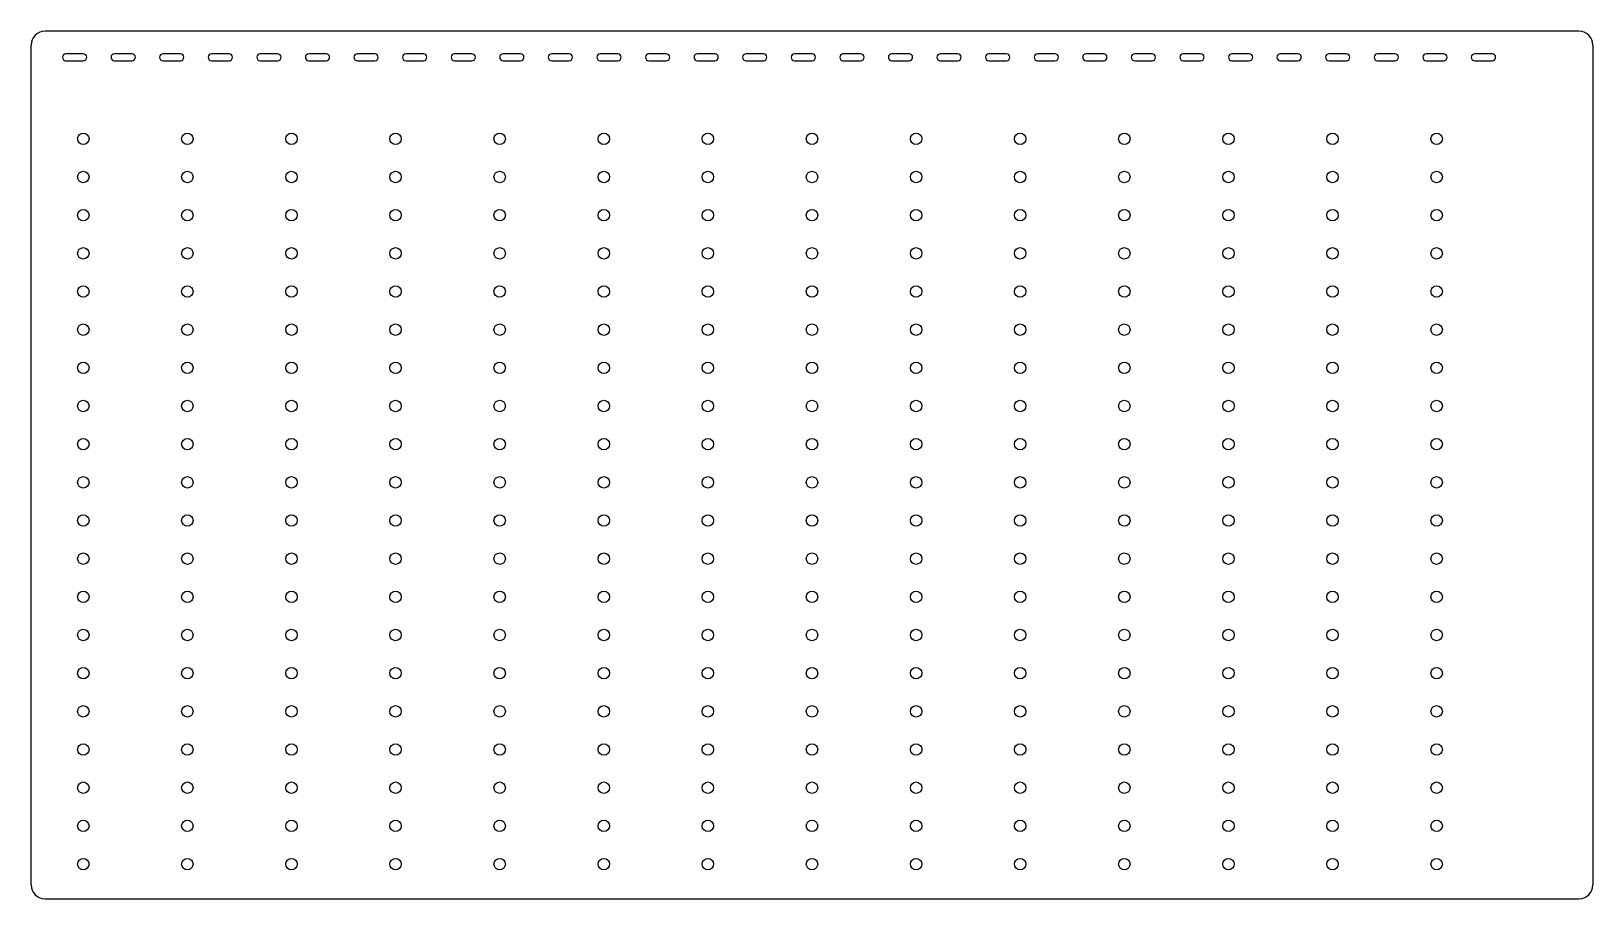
# Model space of a CAD drawing. Header units: millimetres. Extents: x 0 to 900, y 0 to 500.
import ezdxf

# ---------------------------------------------------------------- set-up
doc = ezdxf.new("R2010")
doc.units = ezdxf.units.MM

msp = doc.modelspace()

# ---------------------------------------------------------------- linework, layer by layer
for p, q in [((892, 500), (8, 500)), ((0, 8), (0, 492)), ((30, 487), (20, 487)), ((58, 487), (48, 487)), ((86, 487), (76, 487)), ((114, 487), (104, 487)), ((142, 487), (132, 487)), ((170, 487), (160, 487)), ((198, 487), (188, 487)), ((226, 487), (216, 487)), ((254, 487), (244, 487)), ((282, 487), (272, 487)), ((310, 487), (300, 487)), ((338, 487), (328, 487)), ((366, 487), (356, 487)), ((394, 487), (384, 487)), ((422, 487), (412, 487)), ((450, 487), (440, 487)), ((478, 487), (468, 487)), ((506, 487), (496, 487)), ((534, 487), (524, 487)), ((562, 487), (552, 487)), ((590, 487), (580, 487)), ((618, 487), (608, 487)), ((646, 487), (636, 487)), ((674, 487), (664, 487)), ((702, 487), (692, 487)), ((730, 487), (720, 487)), ((758, 487), (748, 487)), ((786, 487), (776, 487)), ((814, 487), (804, 487)), ((842, 487), (832, 487)), ((900, 492), (900, 8)), ((20, 483), (30, 483)), ((48, 483), (58, 483)), ((76, 483), (86, 483)), ((104, 483), (114, 483)), ((132, 483), (142, 483)), ((160, 483), (170, 483)), ((188, 483), (198, 483)), ((216, 483), (226, 483)), ((244, 483), (254, 483)), ((272, 483), (282, 483)), ((300, 483), (310, 483)), ((328, 483), (338, 483)), ((356, 483), (366, 483)), ((384, 483), (394, 483)), ((412, 483), (422, 483)), ((440, 483), (450, 483)), ((468, 483), (478, 483)), ((496, 483), (506, 483)), ((524, 483), (534, 483)), ((552, 483), (562, 483)), ((580, 483), (590, 483)), ((608, 483), (618, 483)), ((636, 483), (646, 483)), ((664, 483), (674, 483)), ((692, 483), (702, 483)), ((720, 483), (730, 483)), ((748, 483), (758, 483)), ((776, 483), (786, 483)), ((804, 483), (814, 483)), ((832, 483), (842, 483)), ((8, 0), (892, 0))]:
    msp.add_line(p, q)
for centre in [(30, 438), (90, 438), (150, 438), (210, 438), (270, 438), (330, 438), (390, 438), (450, 438), (510, 438), (570, 438), (630, 438), (690, 438), (750, 438), (810, 438), (30, 416), (90, 416), (150, 416), (210, 416), (270, 416), (330, 416), (390, 416), (450, 416), (510, 416), (570, 416), (630, 416), (690, 416), (750, 416), (810, 416), (30, 394), (90, 394), (150, 394), (210, 394), (270, 394), (330, 394), (390, 394), (450, 394), (510, 394), (570, 394), (630, 394), (690, 394), (750, 394), (810, 394), (30, 372), (90, 372), (150, 372), (210, 372), (270, 372), (330, 372), (390, 372), (450, 372), (510, 372), (570, 372), (630, 372), (690, 372), (750, 372), (810, 372), (30, 350), (90, 350), (150, 350), (210, 350), (270, 350), (330, 350), (390, 350), (450, 350), (510, 350), (570, 350), (630, 350), (690, 350), (750, 350), (810, 350), (30, 328), (90, 328), (150, 328), (210, 328), (270, 328), (330, 328), (390, 328), (450, 328), (510, 328), (570, 328), (630, 328), (690, 328), (750, 328), (810, 328), (30, 306), (90, 306), (150, 306), (210, 306), (270, 306), (330, 306), (390, 306), (450, 306), (510, 306), (570, 306), (630, 306), (690, 306), (750, 306), (810, 306), (30, 284), (90, 284), (150, 284), (210, 284), (270, 284), (330, 284), (390, 284), (450, 284), (510, 284), (570, 284), (630, 284), (690, 284), (750, 284), (810, 284), (30, 262), (90, 262), (150, 262), (210, 262), (270, 262), (330, 262), (390, 262), (450, 262), (510, 262), (570, 262), (630, 262), (690, 262), (750, 262), (810, 262), (30, 240), (90, 240), (150, 240), (210, 240), (270, 240), (330, 240), (390, 240), (450, 240), (510, 240), (570, 240), (630, 240), (690, 240), (750, 240), (810, 240), (30, 218), (90, 218), (150, 218), (210, 218), (270, 218), (330, 218), (390, 218), (450, 218), (510, 218), (570, 218), (630, 218), (690, 218), (750, 218), (810, 218), (30, 196), (90, 196), (150, 196), (210, 196), (270, 196), (330, 196), (390, 196), (450, 196), (510, 196), (570, 196), (630, 196), (690, 196), (750, 196), (810, 196), (30, 174), (90, 174), (150, 174), (210, 174), (270, 174), (330, 174), (390, 174), (450, 174), (510, 174), (570, 174), (630, 174), (690, 174), (750, 174), (810, 174), (30, 152), (90, 152), (150, 152), (210, 152), (270, 152), (330, 152), (390, 152), (450, 152), (510, 152), (570, 152), (630, 152), (690, 152), (750, 152), (810, 152), (30, 130), (90, 130), (150, 130), (210, 130), (270, 130), (330, 130), (390, 130), (450, 130), (510, 130), (570, 130), (630, 130), (690, 130), (750, 130), (810, 130), (30, 108), (90, 108), (150, 108), (210, 108), (270, 108), (330, 108), (390, 108), (450, 108), (510, 108), (570, 108), (630, 108), (690, 108), (750, 108), (810, 108), (30, 86), (90, 86), (150, 86), (210, 86), (270, 86), (330, 86), (390, 86), (450, 86), (510, 86), (570, 86), (630, 86), (690, 86), (750, 86), (810, 86), (30, 64), (90, 64), (150, 64), (210, 64), (270, 64), (330, 64), (390, 64), (450, 64), (510, 64), (570, 64), (630, 64), (690, 64), (750, 64), (810, 64), (30, 42), (90, 42), (150, 42), (210, 42), (270, 42), (330, 42), (390, 42), (450, 42), (510, 42), (570, 42), (630, 42), (690, 42), (750, 42), (810, 42), (30, 20), (90, 20), (150, 20), (210, 20), (270, 20), (330, 20), (390, 20), (450, 20), (510, 20), (570, 20), (630, 20), (690, 20), (750, 20), (810, 20)]:
    msp.add_circle(centre, 3.3)
for centre, radius, start, end in [((8, 492), 8, 90, 180), ((892, 492), 8, 0, 90), ((20, 485), 2, 90, 270), ((30, 485), 2, -90, 90), ((48, 485), 2, 90, 270), ((58, 485), 2, -90, 90), ((76, 485), 2, 90, 270), ((86, 485), 2, -90, 90), ((104, 485), 2, 90, 270), ((114, 485), 2, -90, 90), ((132, 485), 2, 90, 270), ((142, 485), 2, -90, 90), ((160, 485), 2, 90, 270), ((170, 485), 2, -90, 90), ((188, 485), 2, 90, 270), ((198, 485), 2, -90, 90), ((216, 485), 2, 90, 270), ((226, 485), 2, -90, 90), ((244, 485), 2, 90, 270), ((254, 485), 2, -90, 90), ((272, 485), 2, 90, 270), ((282, 485), 2, -90, 90), ((300, 485), 2, 90, 270), ((310, 485), 2, -90, 90), ((328, 485), 2, 90, 270), ((338, 485), 2, -90, 90), ((356, 485), 2, 90, 270), ((366, 485), 2, -90, 90), ((384, 485), 2, 90, 270), ((394, 485), 2, -90, 90), ((412, 485), 2, 90, 270), ((422, 485), 2, -90, 90), ((440, 485), 2, 90, 270), ((450, 485), 2, -90, 90), ((468, 485), 2, 90, 270), ((478, 485), 2, -90, 90), ((496, 485), 2, 90, 270), ((506, 485), 2, -90, 90), ((524, 485), 2, 90, 270), ((534, 485), 2, -90, 90), ((552, 485), 2, 90, 270), ((562, 485), 2, -90, 90), ((580, 485), 2, 90, 270), ((590, 485), 2, -90, 90), ((608, 485), 2, 90, 270), ((618, 485), 2, -90, 90), ((636, 485), 2, 90, 270), ((646, 485), 2, -90, 90), ((664, 485), 2, 90, 270), ((674, 485), 2, -90, 90), ((692, 485), 2, 90, 270), ((702, 485), 2, -90, 90), ((720, 485), 2, 90, 270), ((730, 485), 2, -90, 90), ((748, 485), 2, 90, 270), ((758, 485), 2, -90, 90), ((776, 485), 2, 90, 270), ((786, 485), 2, -90, 90), ((804, 485), 2, 90, 270), ((814, 485), 2, -90, 90), ((832, 485), 2, 90, 270), ((842, 485), 2, -90, 90), ((8, 8), 8, 180, 270), ((892, 8), 8, -90, 0)]:
    msp.add_arc(centre, radius, start, end)

doc.saveas('drawing.dxf')
